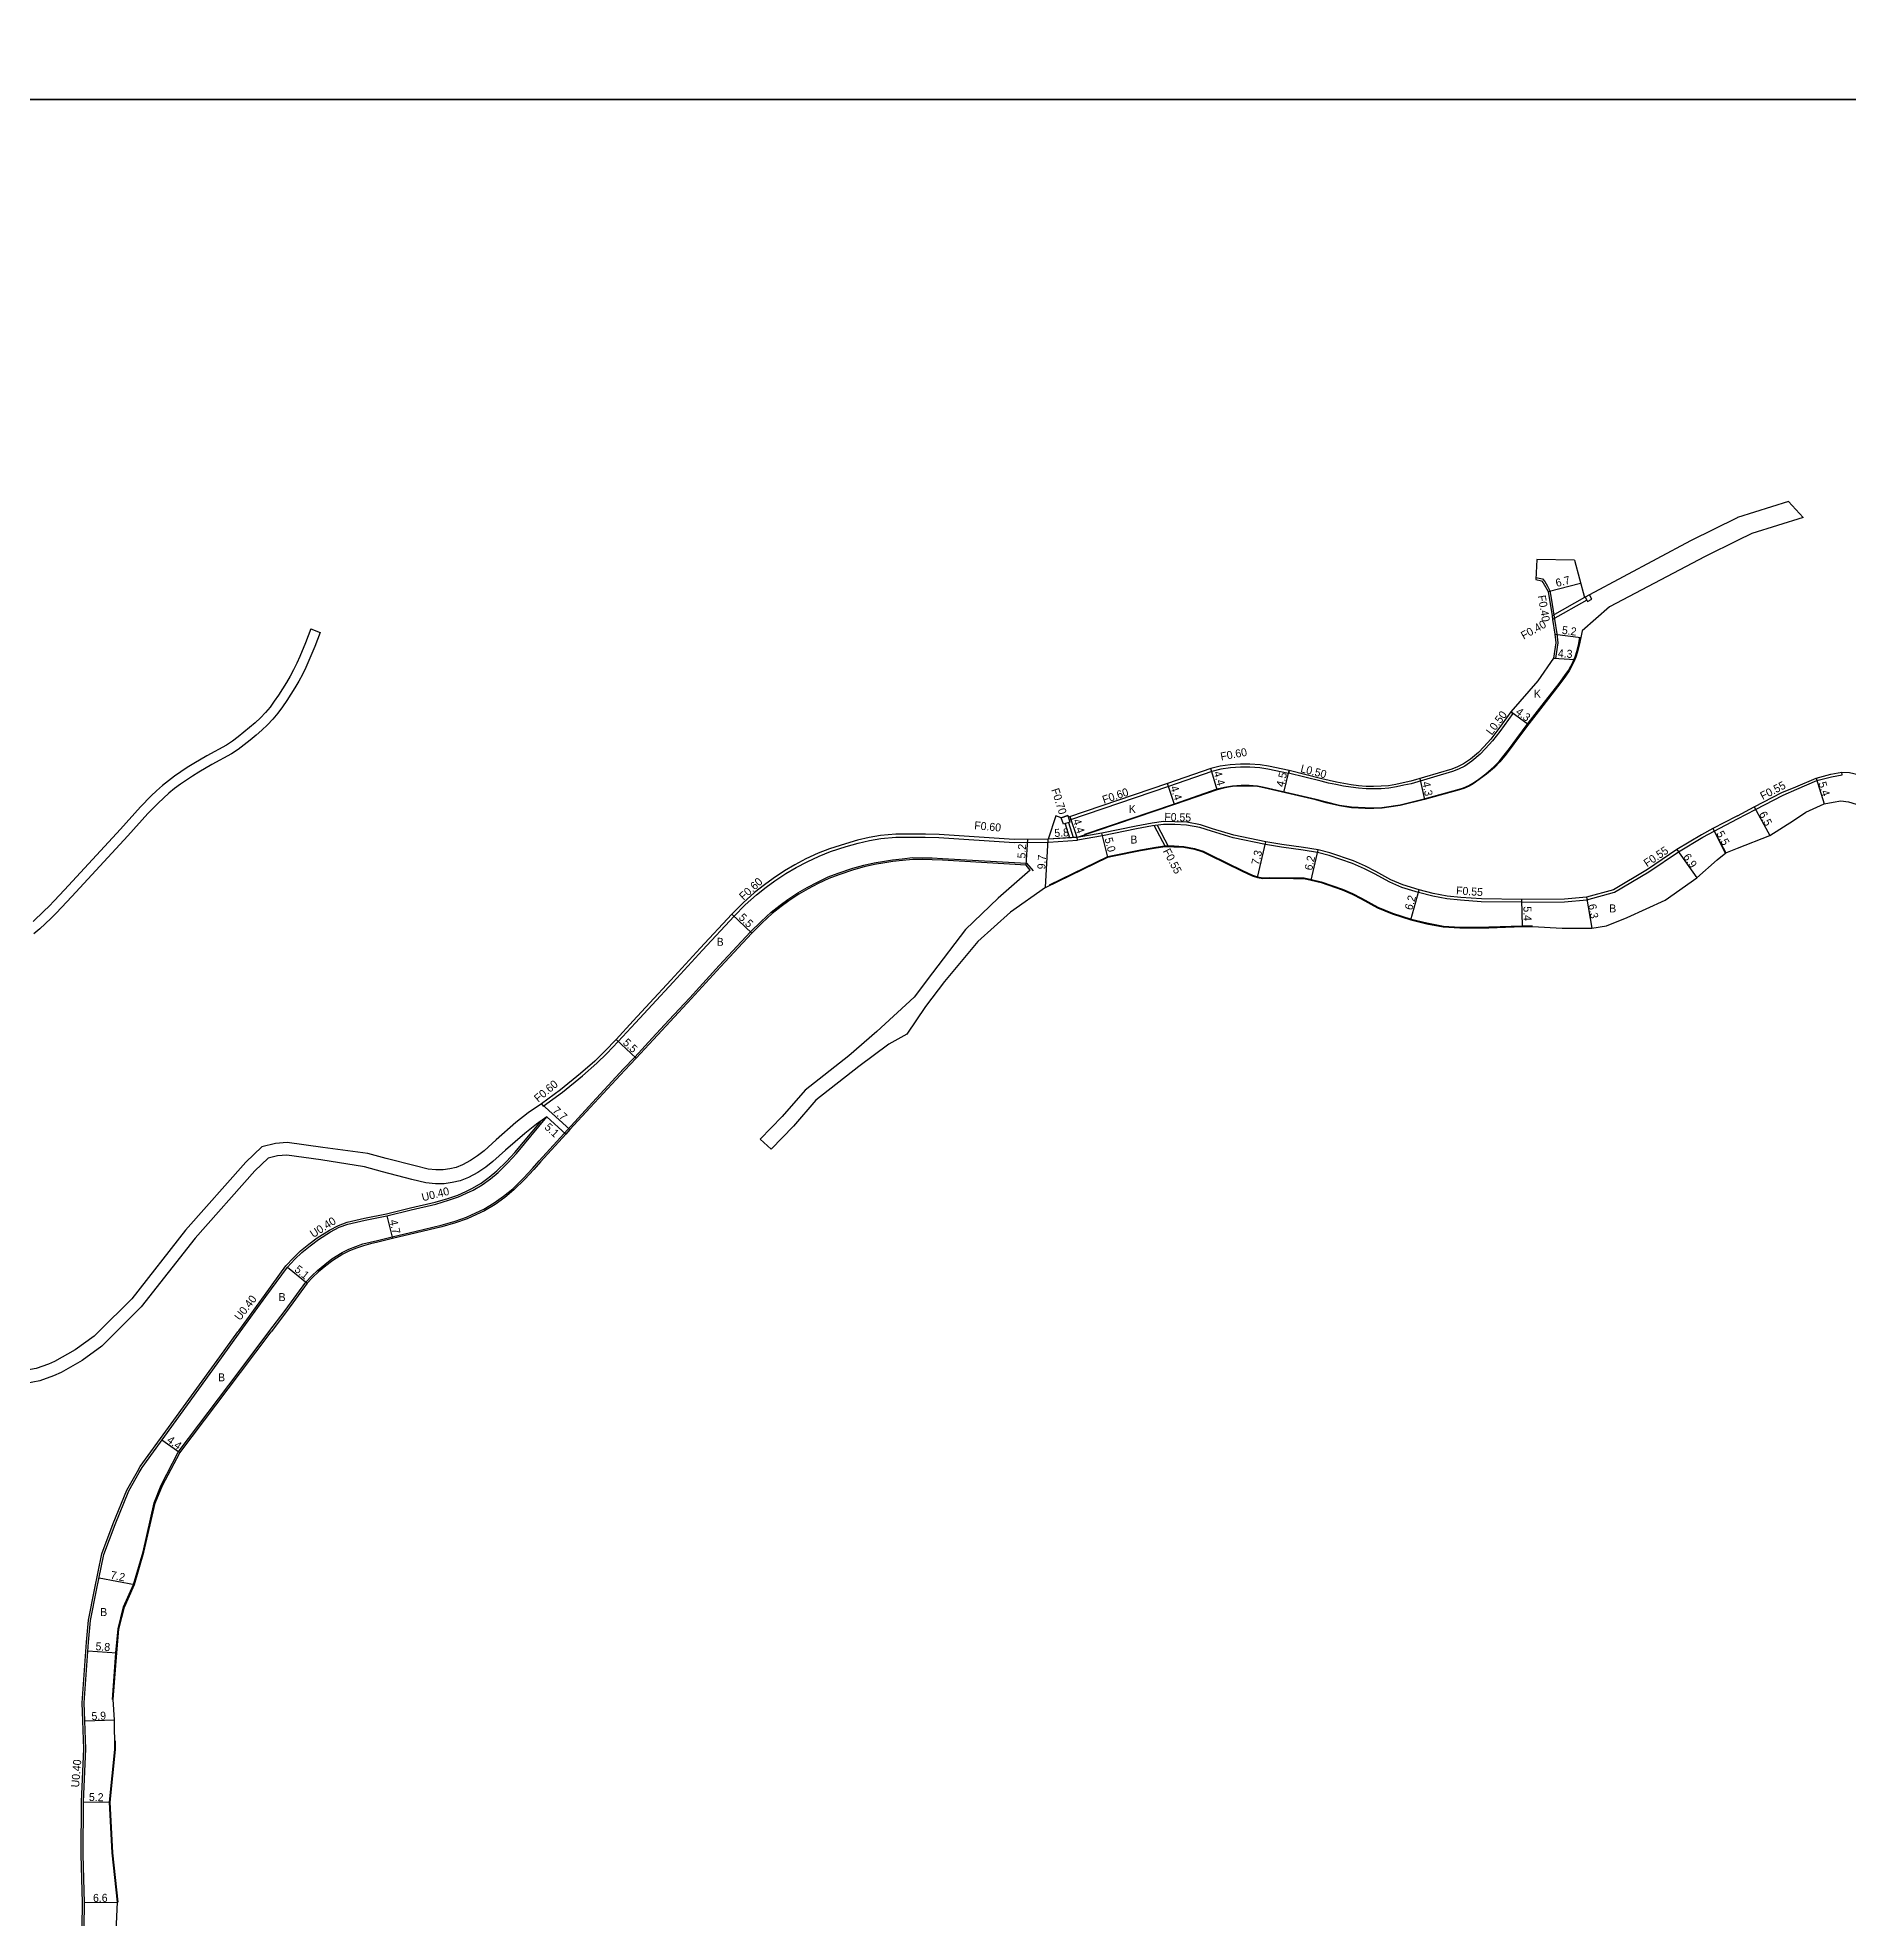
# Model space of a CAD drawing. Header units: metres. Extents: x -28000 to -24000, y -105000 to -102000.
# Drawn here: x -27022.2 to -26660, y -103563.8 to -103187.6 of the extents above; entities that cross this region are included whole.
import ezdxf

# ---------------------------------------------------------------- set-up
doc = ezdxf.new("R2010")
doc.units = ezdxf.units.M
doc.header["$LTSCALE"] = 2.5
for name, color, linetype in [('側溝・桝', 7, 'Continuous'), ('図郭', 7, 'Continuous'), ('幅員', 7, 'Continuous'), ('歩道・分離帯・安全施設', 7, 'Continuous'), ('舗装', 7, 'Continuous'), ('道路', 7, 'Continuous')]:
    doc.layers.add(name, color=color, linetype=linetype)
doc.styles.get("Standard").update_dxf_attribs({"font": ''})
doc.styles.get('Standard').set_extended_font_data('@MS PGothic')

msp = doc.modelspace()

# ---------------------------------------------------------------- linework, layer by layer
at = {"layer": '側溝・桝'}
for points in [[(-26722.47, -103295.59), (-26721.17, -103295.85), (-26720.7, -103296.38), (-26720.16, -103297.32), (-26719.72, -103298.25), (-26719.52, -103299.35), (-26718.74, -103303.94), (-26718.29, -103306.88), (-26718.1, -103308.63), (-26718.22, -103309.55), (-26718.58, -103311.8), (-26718.98, -103311.74)], [(-26712.78, -103299.56), (-26719.26, -103303.27)], [(-26712.32, -103300.1), (-26719.14, -103304.01)], [(-26727.5, -103322.45), (-26727.11, -103322.76), (-26729.72, -103326.36), (-26731.15, -103328.26), (-26732.54, -103329.79), (-26733.63, -103330.93), (-26735.28, -103332.31), (-26736.72, -103333.29), (-26737.99, -103333.93), (-26739.14, -103334.37), (-26747.41, -103336.84), (-26748.9, -103337.15), (-26750.37, -103337.45), (-26751.88, -103337.74), (-26753.42, -103337.83), (-26754.94, -103337.87), (-26756.46, -103337.86), (-26757.99, -103337.75), (-26759.5, -103337.55), (-26760.99, -103337.3), (-26762.47, -103337.01), (-26763.96, -103336.7), (-26765.42, -103336.33), (-26771.95, -103334.69)], [(-26771.84, -103334.2), (-26771.97, -103334.78), (-26776.11, -103333.91), (-26777.72, -103333.64), (-26779.72, -103333.5), (-26781.56, -103333.5), (-26783.59, -103333.62), (-26785.49, -103333.92), (-26787.3, -103334.38), (-26795.98, -103337.37), (-26815.8, -103344.1)], [(-26682.14, -103343.84), (-26678.55, -103341.97), (-26673.04, -103339.1), (-26670.3, -103337.93), (-26666.27, -103336.21), (-26663.38, -103335.43), (-26661.26, -103335.08), (-26661.29, -103334.53)], [(-26816.66, -103344.83), (-26815.77, -103347.63)], [(-26816, -103344.61), (-26815.05, -103347.59)], [(-26725.27, -103360.53), (-26733.42, -103360.42), (-26737.58, -103360.14), (-26740.3, -103359.84), (-26743.12, -103359.3), (-26745.96, -103358.61), (-26749.27, -103357.56), (-26751.71, -103356.54), (-26754.76, -103354.88), (-26756.78, -103353.82), (-26759.19, -103352.77), (-26763.85, -103351.17), (-26766.16, -103350.59), (-26769.02, -103350.13), (-26773.38, -103349.54), (-26776.59, -103349.01), (-26783.03, -103347.66), (-26787.37, -103346.34), (-26789.69, -103345.61), (-26792.38, -103345.1), (-26794.73, -103344.98), (-26796.95, -103344.96), (-26799.16, -103345.28), (-26802.35, -103345.84), (-26809.19, -103347.24), (-26814.2, -103348.14)], [(-26798.82, -103345.23), (-26796.62, -103349.41)], [(-26798.24, -103345.14), (-26795.99, -103349.42)], [(-26725.27, -103360.53), (-26716.75, -103360.48), (-26712.28, -103360.05), (-26706.76, -103358.55), (-26699.89, -103354.46), (-26693.98, -103350.48), (-26689.12, -103347.51), (-26686.82, -103346.3)], [(-26686.82, -103346.3), (-26682.19, -103343.86), (-26682.14, -103343.84)], [(-26921.39, -103400.82), (-26921.03, -103401.3), (-26917.19, -103398.49), (-26913.16, -103395.25), (-26910.31, -103392.74), (-26908.28, -103390.77), (-26906.03, -103388.38), (-26902.6, -103384.67), (-26899.26, -103381.04), (-26895.04, -103376.53), (-26889.18, -103370.12), (-26882.86, -103363.31), (-26880.62, -103361.08), (-26878.38, -103359.03), (-26876.41, -103357.5), (-26874.7, -103356.25), (-26872.48, -103354.78), (-26870.42, -103353.59), (-26868.21, -103352.42), (-26865.81, -103351.3), (-26863.57, -103350.41), (-26860.42, -103349.4), (-26858.05, -103348.71), (-26855.75, -103348.18), (-26853.52, -103347.81), (-26850.48, -103347.55), (-26847.73, -103347.49), (-26844.62, -103347.55), (-26841.89, -103347.61), (-26826.87, -103348.59), (-26819.99, -103348.49), (-26814.2, -103348.14), (-26814.24, -103347.54), (-26820.03, -103347.89)], [(-26982.11, -103446.47), (-26981.94, -103446.24), (-26976.81, -103439.16), (-26972.5, -103433.26), (-26971.01, -103431.63), (-26969.6, -103430.28), (-26967.88, -103428.9), (-26966.23, -103427.65), (-26963.81, -103426.11), (-26961.98, -103425.18), (-26960.24, -103424.53), (-26956.75, -103423.7), (-26952.37, -103422.84), (-26947.56, -103421.68), (-26942.65, -103420.51), (-26940.08, -103419.75), (-26938.12, -103419.1), (-26936.53, -103418.38), (-26935.2, -103417.73), (-26933.46, -103416.7), (-26931.84, -103415.53), (-26930.29, -103414.27), (-26928.38, -103412.39), (-26926.68, -103410.55), (-26921.54, -103404.35)], [(-27004.3, -103478.1), (-27002.2, -103474.41), (-27001.62, -103473.38), (-26985.7, -103451.43), (-26982.11, -103446.47)], [(-27013.22, -103520.62), (-27012.4, -103508.51), (-27011.95, -103504.13), (-27010.78, -103498.07), (-27009.3, -103490.84), (-27007.06, -103484.8), (-27004.3, -103478.1)], [(-27013.23, -103565.58), (-27013.17, -103560.59), (-27013.47, -103551.03), (-27013.39, -103540.42), (-27012.92, -103529.82), (-27013.11, -103524.26), (-27013.22, -103520.62)]]:
    msp.add_lwpolyline(points, dxfattribs=at)
for points in [[(-26712.64, -103299.49), (-26712.32, -103300.1), (-26712.17, -103300.37), (-26711.29, -103299.91), (-26711.75, -103299.02)], [(-26816.12, -103343.17), (-26815.67, -103344.49), (-26816.99, -103344.94), (-26817.44, -103343.62)]]:
    msp.add_lwpolyline(points, close=True, dxfattribs=at)
at = {"layer": '図郭'}
for points in [[(-27200, -103200), (-26400, -103200), (-26400, -102600), (-27200, -102600)], [(-27200, -103800), (-26400, -103800), (-26400, -103200), (-27200, -103200)]]:
    msp.add_lwpolyline(points, close=True, dxfattribs=at)
at = {"layer": '幅員'}
for points in [[(-26720.04, -103298.36), (-26713.55, -103296.73)], [(-26718.69, -103306.93), (-26713.53, -103307.6)], [(-26718.98, -103311.74), (-26714.68, -103311.96)], [(-26724.05, -103325.01), (-26727.5, -103322.45)], [(-26786.21, -103338.03), (-26787.48, -103333.81)], [(-26772.88, -103338.58), (-26771.84, -103334.2)], [(-26745.67, -103335.79), (-26744.78, -103340)], [(-26666.45, -103335.69), (-26664.81, -103340.83)], [(-26794.74, -103340.97), (-26796.17, -103336.81)], [(-26678.81, -103341.48), (-26675.72, -103347.21)], [(-26814.23, -103347.59), (-26815.65, -103343.42)], [(-26808.07, -103351.54), (-26809.29, -103346.7)], [(-26687.08, -103345.81), (-26684.49, -103350.67)], [(-26824.42, -103353.14), (-26824.12, -103347.95)], [(-26820.57, -103357.58), (-26820.03, -103347.89)], [(-26814.23, -103347.59), (-26820.03, -103347.89)], [(-26778.2, -103355.57), (-26776.49, -103348.47)], [(-26767.41, -103356.1), (-26766.05, -103350.05)], [(-26694.27, -103350.01), (-26690.31, -103355.66)], [(-26747.48, -103364.05), (-26745.81, -103358.08)], [(-26725.18, -103365.38), (-26725.27, -103359.98)], [(-26712.38, -103359.51), (-26711.33, -103365.72)], [(-26879.33, -103366.72), (-26883.29, -103362.9)], [(-26902.45, -103391.73), (-26906.47, -103387.97)], [(-26921.39, -103400.82), (-26915.71, -103406.01)], [(-26920.29, -103403.47), (-26916.53, -103406.91)], [(-26952.29, -103423.23), (-26951.19, -103427.8)], [(-26972.19, -103433.51), (-26968.24, -103436.74)], [(-26993.73, -103470.68), (-26997.3, -103468.1)], [(-27009.88, -103495.66), (-27002.81, -103497.01)], [(-27012.12, -103510.26), (-27006.34, -103510.66)], [(-27012.71, -103524.25), (-27006.81, -103524.05)], [(-27012.99, -103540.43), (-27007.79, -103540.52)], [(-27012.77, -103560.59), (-27006.17, -103560.54)]]:
    msp.add_lwpolyline(points, dxfattribs=at)
at = {"layer": '歩道・分離帯・安全施設'}
for points in [[(-26812.67, -103346.92), (-26794.79, -103340.82), (-26786.25, -103337.88), (-26784.75, -103337.5), (-26783.2, -103337.25), (-26781.45, -103337.15), (-26779.84, -103337.15), (-26778.15, -103337.26), (-26776.84, -103337.49), (-26766.46, -103339.94), (-26764.38, -103340.47), (-26761.76, -103341.09), (-26759.34, -103341.48), (-26756.62, -103341.61), (-26754.9, -103341.62), (-26753.27, -103341.58), (-26749.63, -103341.03), (-26744.82, -103339.86), (-26737.8, -103337.89), (-26736.94, -103337.63), (-26735.92, -103337.2), (-26735.13, -103336.73), (-26733.9, -103335.89), (-26732.48, -103334.83), (-26730.88, -103333.47), (-26729.83, -103332.38), (-26728.82, -103331.13), (-26727.74, -103329.78), (-26726.29, -103327.77), (-26724.03, -103324.73), (-26721.25, -103321.13), (-26717.83, -103316.76), (-26716.67, -103315.21), (-26715.94, -103314.16), (-26715.5, -103313.33), (-26715.01, -103312.38), (-26714.64, -103311.44), (-26714.31, -103310.38), (-26713.98, -103309.1), (-26713.68, -103307.56)], [(-26819.77, -103357.03), (-26808.13, -103351.4), (-26807.2, -103351.17), (-26801.57, -103350.06), (-26798.48, -103349.52), (-26796.67, -103349.26), (-26794.86, -103349.28), (-26792.89, -103349.38), (-26790.74, -103349.79), (-26789.04, -103350.32), (-26787.71, -103351), (-26781.17, -103354.2), (-26779.17, -103355.14), (-26778.16, -103355.42), (-26777.11, -103355.62), (-26775.73, -103355.6), (-26770.95, -103355.66), (-26769.83, -103355.66), (-26768.86, -103355.66), (-26767.38, -103355.96), (-26765.42, -103356.45), (-26761.18, -103357.9), (-26759.16, -103358.78), (-26757.35, -103359.73), (-26754.09, -103361.5), (-26751.16, -103362.73), (-26747.44, -103363.9), (-26744.29, -103364.68), (-26740.99, -103365.31), (-26737.71, -103365.53), (-26735, -103365.52), (-26731.9, -103365.48), (-26725.18, -103365.23), (-26723.19, -103365.24)], [(-26975.88, -103446.47), (-26972.65, -103442.19), (-26968.51, -103436.52), (-26967.33, -103435.24), (-26966.2, -103434.16), (-26964.71, -103432.96), (-26963.29, -103431.88), (-26961.25, -103430.58), (-26959.92, -103429.9), (-26958.51, -103429.39), (-26957.1, -103428.88), (-26955.64, -103428.5), (-26954.19, -103428.15), (-26951.27, -103427.46), (-26946.45, -103426.3), (-26941.42, -103425.1), (-26938.67, -103424.29), (-26936.38, -103423.53), (-26934.5, -103422.67), (-26932.94, -103421.92), (-26930.85, -103420.67), (-26928.95, -103419.3), (-26927.12, -103417.82), (-26924.97, -103415.69), (-26923.19, -103413.77), (-26921.85, -103412.22), (-26911.92, -103401.36), (-26904.97, -103393.88), (-26902.71, -103391.49), (-26899.25, -103387.75), (-26895.93, -103384.13), (-26891.7, -103379.62), (-26885.83, -103373.21), (-26879.58, -103366.47), (-26877.47, -103364.37), (-26875.44, -103362.51), (-26873.67, -103361.13), (-26872.11, -103359.99), (-26870.08, -103358.65), (-26868.21, -103357.57), (-26866.19, -103356.49), (-26864.01, -103355.48), (-26862.03, -103354.7), (-26859.09, -103353.75), (-26856.9, -103353.12), (-26854.86, -103352.64), (-26852.78, -103352.3), (-26851.15, -103352.04), (-26849.21, -103351.82), (-26847.15, -103351.61), (-26845.1, -103351.62), (-26843.24, -103351.67), (-26841.14, -103351.77), (-26824.34, -103352.75), (-26823.02, -103354.27)], [(-26997.42, -103477.11), (-26994.03, -103470.49), (-26981.83, -103454.35), (-26975.88, -103446.47)], [(-26998.82, -103480.67), (-26997.42, -103477.11)], [(-27006.02, -103560.54), (-27007.13, -103550.66), (-27007.64, -103540.53), (-27006.56, -103529.98), (-27006.59, -103528.24)]]:
    msp.add_lwpolyline(points, dxfattribs=at)
at = {"layer": '歩道・分離帯・安全施設', "flags": 128}
msp.add_lwpolyline([(-27007.19, -103520), (-27006.49, -103510.65), (-27006.05, -103505.88), (-27004.95, -103501.48), (-27002.95, -103496.96), (-27001.08, -103490.47), (-26998.82, -103480.67)], dxfattribs=at)
at = {"layer": '舗装'}
for points in [[(-26684.53, -103350.7), (-26687.06, -103345.84)], [(-26814.23, -103347.59), (-26814.24, -103347.54), (-26820.03, -103347.89)]]:
    msp.add_lwpolyline(points, dxfattribs=at)
at = {"layer": '道路'}
for points in [[(-26671.99, -103280.41), (-26682.14, -103283.59)], [(-26671.99, -103280.41), (-26669.03, -103283.58)], [(-26682.14, -103283.59), (-26682.24, -103283.62), (-26691.57, -103288.22), (-26711.75, -103299.02), (-26712.64, -103299.49), (-26712.78, -103299.56)], [(-26669.03, -103283.58), (-26679.28, -103286.79), (-26682.14, -103288.2)], [(-26682.14, -103288.2), (-26688.62, -103291.39), (-26707.77, -103301.48)], [(-26722.32, -103292), (-26722.48, -103295.99)], [(-26714.79, -103292.14), (-26722.32, -103292)], [(-26714.79, -103292.14), (-26712.78, -103299.56)], [(-26722.48, -103295.99), (-26721.38, -103296.22), (-26721.02, -103296.62)], [(-26721.02, -103296.62), (-26720.05, -103298.36), (-26719.26, -103303.27)], [(-26707.77, -103301.48), (-26713.22, -103306.28)], [(-26719.26, -103303.27), (-26719.14, -103304.01), (-26718.69, -103306.93), (-26718.5, -103308.62), (-26718.61, -103309.49), (-26718.98, -103311.74), (-26722.11, -103316.25), (-26727.5, -103322.45), (-26730.12, -103326.07), (-26731.53, -103327.95), (-26732.9, -103329.45), (-26733.97, -103330.57), (-26735.58, -103331.91), (-26736.97, -103332.86), (-26738.19, -103333.47), (-26739.3, -103333.89), (-26747.53, -103336.35), (-26749, -103336.66), (-26750.47, -103336.96), (-26751.94, -103337.24), (-26753.44, -103337.33), (-26754.94, -103337.37), (-26756.44, -103337.36), (-26757.94, -103337.25), (-26759.42, -103337.06), (-26760.9, -103336.81), (-26762.38, -103336.52), (-26763.84, -103336.21), (-26765.3, -103335.85), (-26771.84, -103334.2), (-26776, -103333.32), (-26777.65, -103333.04), (-26779.7, -103332.9), (-26781.57, -103332.9), (-26783.65, -103333.02), (-26785.61, -103333.33), (-26787.48, -103333.81), (-26796.17, -103336.81), (-26815.99, -103343.54)], [(-26967.51, -103305.85), (-26968.6, -103308.64), (-26969.74, -103311.39), (-26970.34, -103312.73), (-26970.98, -103314.05), (-26971.67, -103315.34), (-26972.41, -103316.6), (-26973.2, -103317.84), (-26974.01, -103319.09), (-26974.83, -103320.32), (-26975.67, -103321.5), (-26976.59, -103322.59), (-26977.59, -103323.62), (-26978.66, -103324.62), (-26979.76, -103325.6), (-26980.89, -103326.54), (-26982.04, -103327.46), (-26983.21, -103328.32), (-26984.41, -103329.11), (-26988.32, -103331.27), (-26990.94, -103332.79), (-26992.23, -103333.6), (-26993.51, -103334.44), (-26994.76, -103335.31), (-26996, -103336.23), (-26997.2, -103337.2), (-26998.35, -103338.22), (-26999.46, -103339.27), (-27001.6, -103341.44), (-27005.61, -103345.92), (-27016.78, -103358.05), (-27018.82, -103360.23), (-27019.86, -103361.29), (-27020.91, -103362.33), (-27023.06, -103364.36)], [(-26965.65, -103306.58), (-26966.74, -103309.39), (-26967.9, -103312.18), (-26968.53, -103313.58), (-26969.2, -103314.96), (-26969.92, -103316.31), (-26970.7, -103317.64), (-26971.52, -103318.93), (-26972.34, -103320.19), (-26973.19, -103321.46), (-26974.09, -103322.72), (-26975.1, -103323.93), (-26976.19, -103325.05), (-26977.31, -103326.1), (-26978.46, -103327.11), (-26979.63, -103328.09), (-26980.82, -103329.04), (-26982.07, -103329.96), (-26983.37, -103330.82), (-26987.34, -103333.01), (-26989.91, -103334.51), (-26991.15, -103335.29), (-26992.39, -103336.1), (-26993.6, -103336.94), (-26994.77, -103337.81), (-26995.9, -103338.73), (-26997, -103339.69), (-26998.06, -103340.7), (-27000.14, -103342.81), (-27004.13, -103347.26), (-27015.32, -103359.41), (-27017.37, -103361.61), (-27018.44, -103362.7), (-27019.52, -103363.77), (-27021.73, -103365.85), (-27022.93, -103366.86)], [(-26967.51, -103305.85), (-26965.65, -103306.58)], [(-26713.22, -103306.28), (-26713.53, -103307.6), (-26713.84, -103309.14), (-26714.16, -103310.42), (-26714.5, -103311.49), (-26714.87, -103312.44), (-26715.36, -103313.4), (-26715.81, -103314.24), (-26716.55, -103315.3), (-26717.71, -103316.85), (-26721.13, -103321.22), (-26723.91, -103324.82), (-26726.17, -103327.86), (-26727.62, -103329.87), (-26728.71, -103331.22), (-26729.72, -103332.48), (-26730.78, -103333.58), (-26732.38, -103334.95), (-26733.81, -103336.01), (-26735.04, -103336.85), (-26735.85, -103337.33), (-26736.88, -103337.77), (-26737.76, -103338.04), (-26744.78, -103340), (-26749.6, -103341.18), (-26753.25, -103341.73), (-26754.9, -103341.77), (-26756.62, -103341.76), (-26759.35, -103341.62), (-26761.79, -103341.23), (-26764.41, -103340.62), (-26766.5, -103340.08), (-26776.87, -103337.63), (-26778.17, -103337.41), (-26779.85, -103337.3), (-26781.45, -103337.3), (-26783.18, -103337.4), (-26784.72, -103337.64), (-26786.21, -103338.03), (-26794.74, -103340.97), (-26814.23, -103347.59)], [(-26682.14, -103343.22), (-26678.81, -103341.48), (-26673.27, -103338.61), (-26670.52, -103337.43), (-26666.45, -103335.69), (-26663.5, -103334.89), (-26661.29, -103334.53), (-26659.74, -103334.59), (-26658.03, -103334.98), (-26657.25, -103335.27), (-26656.47, -103335.56), (-26654.4, -103336.32), (-26649.64, -103338.29), (-26641.51, -103349.14)], [(-26815.99, -103343.54), (-26816.12, -103343.17), (-26817.44, -103343.62), (-26818.5, -103343.24), (-26820.03, -103347.89), (-26826.86, -103347.99), (-26841.86, -103347.01), (-26844.6, -103346.95), (-26847.73, -103346.89), (-26850.52, -103346.95), (-26853.6, -103347.21), (-26855.87, -103347.59), (-26858.2, -103348.13), (-26860.6, -103348.82), (-26863.77, -103349.85), (-26866.05, -103350.75), (-26868.48, -103351.88), (-26870.71, -103353.06), (-26872.79, -103354.27), (-26875.04, -103355.76), (-26876.77, -103357.02), (-26878.76, -103358.57), (-26881.03, -103360.65), (-26883.29, -103362.9), (-26889.62, -103369.72), (-26895.48, -103376.12), (-26899.7, -103380.63), (-26903.04, -103384.26), (-26906.47, -103387.97), (-26908.71, -103390.35), (-26910.71, -103392.3), (-26913.55, -103394.79), (-26917.56, -103398.02), (-26921.39, -103400.82)], [(-26682.14, -103343.22), (-26682.44, -103343.38), (-26687.08, -103345.81), (-26689.39, -103347.03), (-26694.27, -103350.01), (-26700.19, -103354), (-26706.97, -103358.04), (-26712.38, -103359.51), (-26716.76, -103359.93), (-26725.27, -103359.98), (-26733.39, -103359.87), (-26737.53, -103359.59), (-26740.22, -103359.3), (-26743, -103358.76), (-26745.81, -103358.08), (-26749.08, -103357.04), (-26751.47, -103356.04), (-26754.5, -103354.4), (-26756.54, -103353.32), (-26758.99, -103352.26), (-26763.7, -103350.64), (-26766.05, -103350.05), (-26768.94, -103349.59), (-26773.3, -103348.99), (-26776.49, -103348.47), (-26782.9, -103347.12), (-26787.2, -103345.82), (-26789.56, -103345.07), (-26792.32, -103344.55), (-26794.71, -103344.43), (-26796.99, -103344.41), (-26799.25, -103344.73), (-26802.46, -103345.3), (-26809.29, -103346.7), (-26814.23, -103347.59)], [(-26682.14, -103349.74), (-26675.72, -103347.21), (-26670.98, -103344.17), (-26668.49, -103342.54), (-26664.81, -103340.83), (-26663.06, -103340.55), (-26661.51, -103340.24), (-26659.97, -103340.43), (-26657.59, -103341.17), (-26657.08, -103341.33), (-26656.81, -103341.56), (-26654.52, -103343.58)], [(-26820.57, -103357.58), (-26808.07, -103351.54), (-26807.16, -103351.32), (-26801.54, -103350.21), (-26798.46, -103349.67), (-26796.66, -103349.41), (-26794.87, -103349.43), (-26792.91, -103349.53), (-26790.78, -103349.93), (-26789.1, -103350.46), (-26787.78, -103351.13), (-26781.24, -103354.34), (-26779.22, -103355.28), (-26778.2, -103355.57), (-26777.13, -103355.77), (-26775.73, -103355.75), (-26770.95, -103355.81), (-26769.83, -103355.81), (-26768.87, -103355.81), (-26767.41, -103356.1), (-26765.46, -103356.59), (-26761.24, -103358.04), (-26759.23, -103358.92), (-26757.42, -103359.87), (-26754.15, -103361.64), (-26751.22, -103362.87), (-26747.48, -103364.05), (-26744.32, -103364.82), (-26741.01, -103365.46), (-26737.71, -103365.68), (-26735, -103365.67), (-26731.89, -103365.63), (-26725.18, -103365.38), (-26723.19, -103365.39)], [(-26723.19, -103365.39), (-26717.24, -103365.71), (-26711.33, -103365.72), (-26708.38, -103365.23), (-26704.26, -103363.57), (-26696.62, -103360.13), (-26690.31, -103355.66), (-26686.22, -103352.03), (-26684.49, -103350.67), (-26682.14, -103349.74)], [(-26823.61, -103354.13), (-26824.42, -103353.14), (-26841.15, -103352.12), (-26843.26, -103352.02), (-26845.11, -103351.97), (-26847.13, -103351.96), (-26849.17, -103352.17), (-26851.1, -103352.39), (-26852.72, -103352.64), (-26854.79, -103352.99), (-26856.81, -103353.46), (-26858.99, -103354.08), (-26861.91, -103355.03), (-26863.88, -103355.81), (-26866.03, -103356.81), (-26868.04, -103357.87), (-26869.9, -103358.95), (-26871.91, -103360.28), (-26873.46, -103361.41), (-26875.21, -103362.78), (-26877.23, -103364.63), (-26879.33, -103366.72), (-26885.57, -103373.44), (-26891.44, -103379.86), (-26895.67, -103384.37), (-26899, -103387.99), (-26902.45, -103391.73), (-26904.71, -103394.12), (-26911.67, -103401.6), (-26915.71, -103406.01), (-26916.53, -103406.91), (-26921.59, -103412.45), (-26922.93, -103414), (-26924.71, -103415.93), (-26926.88, -103418.08), (-26928.74, -103419.58), (-26930.66, -103420.97), (-26932.78, -103422.23), (-26934.36, -103422.99), (-26936.25, -103423.86), (-26938.56, -103424.62), (-26941.33, -103425.44), (-26946.37, -103426.64), (-26951.19, -103427.8), (-26954.11, -103428.49), (-26955.56, -103428.84), (-26956.99, -103429.22), (-26958.39, -103429.71), (-26959.77, -103430.22), (-26961.08, -103430.89), (-26963.09, -103432.17), (-26964.5, -103433.24), (-26965.97, -103434.42), (-26967.08, -103435.49), (-26968.24, -103436.74), (-26972.36, -103442.4), (-26975.44, -103446.47)], [(-26823.61, -103354.13), (-26830.01, -103359.69), (-26836.55, -103366), (-26843.2, -103374.63), (-26846.85, -103379.5), (-26854.28, -103386.36), (-26859.92, -103391.23), (-26868.67, -103398.09), (-26873.22, -103403.41), (-26877.65, -103407.94)], [(-26820.57, -103357.58), (-26827.55, -103362.53), (-26834.13, -103368.37), (-26840.8, -103376.37), (-26844.57, -103381.39), (-26848.33, -103386.95), (-26851.88, -103388.93), (-26857.92, -103393.37), (-26866.52, -103400.12), (-26870.95, -103405.3), (-26875.44, -103409.9)], [(-26921.39, -103400.82), (-26924.01, -103402.67), (-26926.52, -103404.59), (-26930.42, -103408.05), (-26932.86, -103410.22), (-26934.18, -103411.22), (-26935.6, -103412.19), (-26937.17, -103413.04), (-26938.47, -103413.57), (-26939.73, -103413.85), (-26941.07, -103414.03), (-26942.48, -103414.05), (-26944.04, -103413.91), (-26946.63, -103413.28), (-26952.44, -103411.76), (-26956.08, -103410.77), (-26965.11, -103409.58), (-26972.25, -103408.6), (-26974.6, -103408.8), (-26977.31, -103409.47), (-26980.53, -103412.5), (-26992.56, -103426.1), (-27003.33, -103439.82), (-27009.99, -103446.47)], [(-26920.29, -103403.47), (-26922.35, -103404.92), (-26924.73, -103406.75), (-26928.56, -103410.14), (-26931.08, -103412.38), (-26932.54, -103413.49), (-26934.14, -103414.58), (-26935.97, -103415.58), (-26937.64, -103416.25), (-26939.24, -103416.6), (-26940.85, -103416.82), (-26942.58, -103416.85), (-26944.5, -103416.68), (-26947.32, -103415.99), (-26953.16, -103414.46), (-26956.81, -103413.47), (-26965.48, -103412.06), (-26972.31, -103411.11), (-26974.19, -103411.27), (-26976.07, -103411.74), (-26978.74, -103414.24), (-26990.64, -103427.71), (-27001.45, -103441.48), (-27006.45, -103446.47)], [(-26981.62, -103446.47), (-26976.49, -103439.4), (-26972.19, -103433.51), (-26970.72, -103431.91), (-26969.33, -103430.58), (-26967.64, -103429.22), (-26966, -103427.98), (-26963.61, -103426.45), (-26961.82, -103425.54), (-26960.12, -103424.92), (-26956.66, -103424.09), (-26952.29, -103423.23), (-26947.46, -103422.07), (-26942.54, -103420.89), (-26939.96, -103420.13), (-26937.97, -103419.48), (-26936.36, -103418.74), (-26935.01, -103418.09), (-26933.24, -103417.04), (-26931.59, -103415.84), (-26930.02, -103414.57), (-26928.09, -103412.67), (-26926.38, -103410.81), (-26920.29, -103403.47)], [(-26877.65, -103407.94), (-26875.44, -103409.9)], [(-27009.99, -103446.47), (-27010.85, -103447.33), (-27014.67, -103450.08), (-27018.77, -103452.38), (-27019.97, -103452.92), (-27022.48, -103453.8), (-27025.09, -103454.24), (-27025.42, -103454.24), (-27039.47, -103450.88), (-27047.48, -103448.17), (-27050.68, -103447.72), (-27053.42, -103446.47)], [(-27006.45, -103446.47), (-27009.29, -103449.31), (-27013.23, -103452.15), (-27017.44, -103454.55), (-27019, -103455.25), (-27021.72, -103456.23), (-27024.54, -103456.78)], [(-27003.94, -103478.27), (-27001.86, -103474.6), (-27001.28, -103473.59), (-26985.38, -103451.66), (-26981.62, -103446.47)], [(-26998.68, -103480.72), (-26997.17, -103477.16), (-26993.73, -103470.68), (-26981.55, -103454.56), (-26975.44, -103446.47)], [(-27012.82, -103520.63), (-27012.01, -103508.54), (-27011.56, -103504.19), (-27010.39, -103498.14), (-27008.92, -103490.95), (-27006.68, -103484.95), (-27003.94, -103478.27)], [(-27006.47, -103566.3), (-27006.17, -103560.54), (-27007.28, -103550.68), (-27007.79, -103540.52), (-27006.71, -103529.97), (-27006.81, -103524.05), (-27007.04, -103520.01)], [(-27012.83, -103565.6), (-27012.77, -103560.59), (-27013.07, -103551.02), (-27012.99, -103540.43), (-27012.52, -103529.83), (-27012.71, -103524.25), (-27012.82, -103520.63)]]:
    msp.add_lwpolyline(points, dxfattribs=at)
at = {"layer": '道路', "flags": 128}
msp.add_lwpolyline([(-27007.04, -103520.01), (-27006.34, -103510.66), (-27005.9, -103505.91), (-27004.81, -103501.53), (-27002.81, -103497.01), (-27000.93, -103490.51), (-26998.68, -103480.72)], dxfattribs=at)

# ---------------------------------------------------------------- texts
at = {"layer": '側溝・桝'}
for s, rotation, p in [('F0.40', 279.5836, (-26722.12, -103299.26)), ('F0.40', 29.2502, (-26724.92, -103308.04)), ('L0.50', 53.0229, (-26731.31, -103327.23)), ('F0.60', 10.6218, (-26785.42, -103332.21)), ('L0.50', 345.8372, (-26769.68, -103334.49)), ('F0.70', 287.6519, (-26819.43, -103338.02)), ('F0.60', 18.7596, (-26808.88, -103340.86)), ('F0.55', 27.4797, (-26677.11, -103340.12)), ('F0.55', 358.2816, (-26796.82, -103344.24)), ('F0.60', 354.8068, (-26834.87, -103345.93)), ('F0.55', 297.7068, (-26797.12, -103350.3)), ('F0.55', 33.9553, (-26700.26, -103353.56)), ('F0.60', 42.4441, (-26880.96, -103360.24)), ('F0.55', 356.2184, (-26738.48, -103358.96)), ('F0.60', 39.8352, (-26922.04, -103400.62)), ('U0.40', 13.8955, (-26945.12, -103420.36)), ('U0.40', 32.4538, (-26967.03, -103427.71)), ('U0.40', 51.947, (-26981.68, -103444.32)), ('U0.40', 85.2132, (-27013.88, -103537.61))]:
    msp.add_text(s, height=1.6, rotation=rotation, dxfattribs=at).set_placement(p)
at = {"layer": '幅員'}
for s, rotation, p in [('6.7', 14, (-26718.32, -103297.5)), ('5.2', 352.699, (-26717.35, -103306.85)), ('4.3', 357.0181, (-26718.12, -103311.53)), ('4.3', 323.3988, (-26726.67, -103322.75)), ('4.4', 286.7025, (-26786.98, -103334.58)), ('4.5', 76.7138, (-26772.9, -103337.59)), ('4.4', 289.0078, (-26795.65, -103337.55)), ('4.3', 281.9374, (-26745.25, -103336.57)), ('5.4', 287.6826, (-26666.02, -103336.71)), ('6.5', 298.3376, (-26677.93, -103342.89)), ('5.8', 3.0492, (-26818.76, -103347.49)), ('4.4', 288.7596, (-26815.13, -103344.17)), ('5.5', 297.9911, (-26686.45, -103346.78)), ('5.2', 86.6643, (-26824.6, -103351.81)), ('5.0', 284.1232, (-26808.76, -103347.8)), ('7.3', 76.4208, (-26777.88, -103353.19)), ('6.9', 305.0988, (-26693.13, -103351.47)), ('9.7', 86.7981, (-26820.62, -103353.98)), ('6.2', 77.3913, (-26767.25, -103354.27)), ('6.2', 74.3423, (-26747.23, -103362.22)), ('5.4', 270.8956, (-26724.99, -103361.37)), ('6.3', 279.6066, (-26712.02, -103361.02)), ('5.5', 316.0221, (-26882.06, -103363.74)), ('5.5', 316.9656, (-26905.23, -103388.79)), ('7.7', 317.5506, (-26919.3, -103402.39)), ('5.1', 317.5506, (-26920.9, -103405.71)), ('4.7', 283.5348, (-26951.79, -103424.2)), ('5.1', 320.6284, (-26970.92, -103434.22)), ('4.4', 324.0561, (-26996.44, -103468.41)), ('7.2', 349.1821, (-27007.69, -103495.82)), ('5.8', 356.0135, (-27010.61, -103510.11)), ('5.9', 1.8928, (-27011.36, -103524.1)), ('5.2', 358.9862, (-27011.9, -103540.28)), ('6.6', 0.4405, (-27011.07, -103560.47))]:
    msp.add_text(s, height=1.6, rotation=rotation, dxfattribs=at).set_placement(p)
at = {"layer": '舗装'}
for s, p in [('K', (-26722.89, -103319.63)), ('K', (-26803.9, -103342.66)), ('B', (-26803.59, -103348.79)), ('B', (-26707.82, -103362.57)), ('B', (-26886.34, -103369.25)), ('B', (-26973.96, -103440.3)), ('B', (-26986.06, -103456.35)), ('B', (-27009.64, -103503.29))]:
    msp.add_text(s, height=1.6, dxfattribs=at).set_placement(p)

doc.saveas('drawing.dxf')
